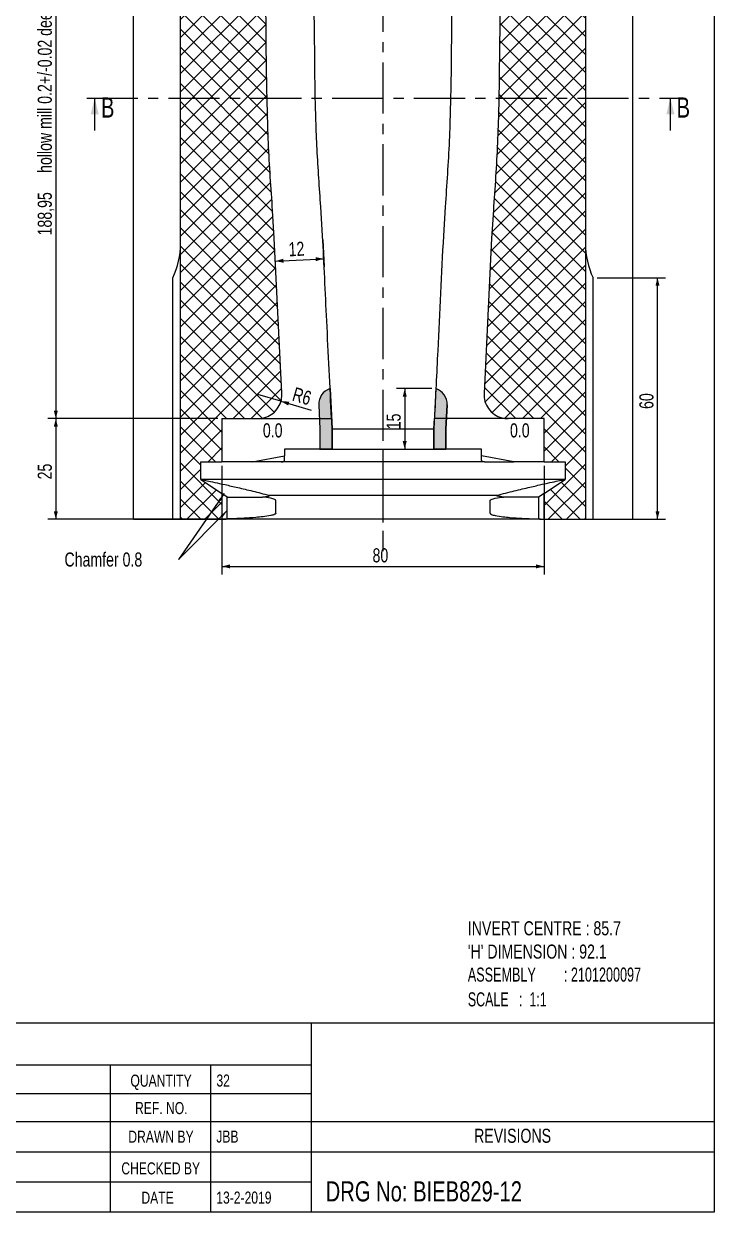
# Model space of a CAD drawing. Header units: millimetres. Extents: x 8 to 832, y 8 to 585.
# Drawn here: x 660.5 to 832, y 8 to 303.2 of the extents above; entities that cross this region are included whole.
import ezdxf

# ---------------------------------------------------------------- set-up
doc = ezdxf.new("R2010")
doc.units = ezdxf.units.MM
doc.linetypes.add('CENTERX2', pattern=[20.32, 12.7, -2.54, 2.54, -2.54])
for name, color, linetype in [('CENTERLINE', 4, 'CENTERX2'), ('DIMENSIONS', 2, 'Continuous'), ('HATCH', 3, 'Continuous'), ('TEXT', 2, 'Continuous')]:
    doc.layers.add(name, color=color, linetype=linetype)
doc.layers.add('OUTLINE', color=7, linetype='Continuous', lineweight=25)
doc.styles.add('SLDTEXTSTYLE0', font='TXT', dxfattribs={"width": 0.75})
doc.styles.add('SLDTEXTSTYLE1', font='TXT', dxfattribs={"width": 0.669643})
doc.styles.add('SLDTEXTSTYLE2', font='TXT', dxfattribs={"width": 0.660714})
doc.dimstyles.new('SLDDIMSTYLE2', dxfattribs={"dimtxt": 3.5, "dimasz": 2, "dimexe": 0, "dimexo": 0.0625, "dimgap": 0.875, "dimtad": 1, "dimrnd": 1e-09, "dimzin": 12, "dimdsep": 46, "dimtxsty": 'SLDTEXTSTYLE0', "dimsah": 1, "dimcen": 0.09, "dimadec": 0, "dimazin": 3, "dimtfac": 1, "dimtofl": 0, "dimtmove": 0, "dimatfit": 3, "dimfxl": 0, "dimfrac": 2, "dimtolj": 1, "dimtzin": 12, "dimarcsym": 0})
doc.dimstyles.new('SLDDIMSTYLE20', dxfattribs={"dimtxt": 3.5, "dimasz": 2, "dimexe": 0, "dimexo": 0.0625, "dimgap": 0.875, "dimtad": 1, "dimrnd": 1e-09, "dimzin": 12, "dimdsep": 46, "dimtxsty": 'SLDTEXTSTYLE0', "dimsah": 1, "dimcen": 0, "dimadec": 0, "dimazin": 3, "dimtfac": 1, "dimtofl": 0, "dimtmove": 0, "dimatfit": 3, "dimfxl": 0, "dimfrac": 2, "dimtolj": 1, "dimtzin": 12, "dimarcsym": 0})
doc.dimstyles.new('SLDDIMSTYLE21', dxfattribs={"dimtxt": 0.18, "dimasz": 2, "dimexe": 0, "dimexo": 0.0625, "dimgap": 0, "dimtad": 0, "dimtih": 1, "dimtoh": 1, "dimdec": 0, "dimrnd": 1e-09, "dimzin": 0, "dimdsep": 46, "dimtxsty": 'Standard', "dimsah": 1, "dimcen": 0.09, "dimadec": 0, "dimazin": 0, "dimtfac": 2, "dimtdec": 0, "dimtofl": 0, "dimtmove": 0, "dimatfit": 3, "dimfxl": 0, "dimfrac": 2, "dimtolj": 1, "dimtzin": 0, "dimarcsym": 0})

# ---------------------------------------------------------------- blocks, each defined once
blk = doc.blocks.new('_D_62')
at = {"layer": 'DIMENSIONS'}
for p, q in [((710.08, 394.07), (666.47, 394.07)), ((668.47, 394.07), (668.47, 205.12)), ((708.72, 205.12), (666.47, 205.12))]:
    blk.add_line(p, q, dxfattribs=at)
for points in [[(668.47, 394.07), (667.97, 392.07), (668.97, 392.07)], [(668.47, 205.12), (668.97, 207.12), (667.97, 207.12)]]:
    blk.add_solid(points, dxfattribs=at)
at = {"layer": 'DIMENSIONS', "char_height": 3.5, "attachment_point": 1, "rotation": 90, "style": 'SLDTEXTSTYLE0'}
for s, insert in [('hollow mill 0.2+/-0.02 deep at center', (663.96, 266.16)), ('188,95', (663.96, 250.63))]:
    blk.add_mtext(s, dxfattribs=dict(at, insert=insert))
blk = doc.blocks.new('_D_63')
at = {"layer": 'DIMENSIONS'}
for p, q in [((761.86, 212.57), (753.12, 212.57)), ((755.12, 212.57), (755.12, 197.57))]:
    blk.add_line(p, q, dxfattribs=at)
for points in [[(755.12, 212.57), (754.62, 210.57), (755.62, 210.57)], [(755.12, 197.57), (755.62, 199.57), (754.62, 199.57)]]:
    blk.add_solid(points, dxfattribs=at)
at = {"layer": 'DIMENSIONS', "insert": (750.61, 202.48), "char_height": 3.5, "attachment_point": 1, "rotation": 90, "style": 'SLDTEXTSTYLE0'}
blk.add_mtext('15', dxfattribs=at)
blk = doc.blocks.new('_D_68')
at = {"layer": 'DIMENSIONS'}
for p, q in [((685.3, 205.12), (666.47, 205.12)), ((668.47, 205.12), (668.47, 180.12)), ((748.72, 180.12), (666.47, 180.12))]:
    blk.add_line(p, q, dxfattribs=at)
for points in [[(668.47, 205.12), (667.97, 203.12), (668.97, 203.12)], [(668.47, 180.12), (668.97, 182.12), (667.97, 182.12)]]:
    blk.add_solid(points, dxfattribs=at)
at = {"layer": 'DIMENSIONS', "insert": (663.96, 190.03), "char_height": 3.5, "attachment_point": 1, "rotation": 90, "style": 'SLDTEXTSTYLE0'}
blk.add_mtext('25', dxfattribs=at)
blk = doc.blocks.new('_D_69')
at = {"layer": 'DIMENSIONS'}
for p, q in [((709.72, 193.4), (709.72, 166.41)), ((789.72, 193.4), (789.72, 166.41)), ((709.72, 168.41), (789.72, 168.41))]:
    blk.add_line(p, q, dxfattribs=at)
for points in [[(709.72, 168.41), (711.72, 167.91), (711.72, 168.91)], [(789.72, 168.41), (787.72, 168.91), (787.72, 167.91)]]:
    blk.add_solid(points, dxfattribs=at)
at = {"layer": 'DIMENSIONS', "insert": (747.13, 172.92), "char_height": 3.5, "attachment_point": 1, "style": 'SLDTEXTSTYLE0'}
blk.add_mtext('80', dxfattribs=at)
blk = doc.blocks.new('_D_71')
at = {"layer": 'DIMENSIONS'}
for p, q in [((734.77, 249.57), (735.1, 242.84)), ((723.01, 244.25), (735, 244.84))]:
    blk.add_line(p, q, dxfattribs=at)
for points in [[(735, 244.84), (732.98, 245.24), (733.03, 244.24)], [(723.01, 244.25), (725.04, 243.85), (724.99, 244.85)]]:
    blk.add_solid(points, dxfattribs=at)
at = {"layer": 'DIMENSIONS', "insert": (726.2, 248.92), "char_height": 3.5, "attachment_point": 1, "rotation": 2.8029, "style": 'SLDTEXTSTYLE0'}
blk.add_mtext('12', dxfattribs=at)
blk = doc.blocks.new('_D_72')
at = {"layer": 'DIMENSIONS'}
for q in [(718.63, 211.12), (731.89, 207.24)]:
    blk.add_line((724.39, 209.44), q, dxfattribs=at)
blk.add_solid([(724.39, 209.44), (726.17, 208.39), (726.45, 209.35)], dxfattribs=at)
at = {"layer": 'DIMENSIONS', "insert": (727.93, 213.02), "char_height": 3.5, "attachment_point": 1, "rotation": 343.719, "style": 'SLDTEXTSTYLE0'}
blk.add_mtext('R6', dxfattribs=at)
blk = doc.blocks.new('_D_75')
at = {"layer": 'DIMENSIONS'}
for p, q in [((802.9, 240.12), (819.91, 240.12)), ((817.91, 180.12), (817.91, 240.12)), ((809.42, 180.12), (819.91, 180.12))]:
    blk.add_line(p, q, dxfattribs=at)
for points in [[(817.91, 240.12), (817.41, 238.12), (818.41, 238.12)], [(817.91, 180.12), (818.41, 182.12), (817.41, 182.12)]]:
    blk.add_solid(points, dxfattribs=at)
at = {"layer": 'DIMENSIONS', "insert": (813.4, 207.53), "char_height": 3.5, "attachment_point": 1, "rotation": 90, "style": 'SLDTEXTSTYLE0'}
blk.add_mtext('60', dxfattribs=at)
blk = doc.blocks.new('SW_NOTE_0_10')
at = {"layer": 'TEXT', "color": 0, "insert": (-28.33, 1.76), "char_height": 3.5, "attachment_point": 1, "style": 'SLDTEXTSTYLE0'}
blk.add_mtext('Chamfer 0.8', dxfattribs=at)

msp = doc.modelspace()

# ---------------------------------------------------------------- hatches: boundary and pattern name
at = {"layer": 'HATCH'}
h = msp.add_hatch(dxfattribs=at)
h.set_pattern_fill('NET', color=256, angle=45, style=0)
edge = h.paths.add_edge_path(flags=0)
edge.add_arc((711.07848, 388.06771), 6, 6.5344995, 90)
edge.add_line((711.07848, 394.06771), (704.72, 394.06771))
edge.add_line((704.72, 394.06771), (704.72, 414.06771))
edge.add_line((704.72, 414.06771), (699.42882, 414.06771))
edge.add_line((699.42882, 414.06771), (699.42882, 345.57515))
edge.add_line((699.42882, 345.57515), (699.42882, 248.61028))
edge.add_line((699.42882, 248.61028), (699.42882, 180.11771))
edge.add_line((699.42882, 180.11771), (709.72, 180.11771))
edge.add_line((709.72, 180.11771), (709.72, 186.5513))
edge.add_spline(control_points=[(709.72, 186.5513), (708.84684, 187.13184), (707.97369, 187.71238), (707.10055, 188.29293), (706.66397, 188.5832), (706.2274, 188.87347), (705.79083, 189.16375), (705.35426, 189.45403), (704.91769, 189.7443), (704.48112, 190.03458)], knot_values=[0, 0, 0, 0, 0.003145597, 0.003145597, 0.003145597, 0.004718395, 0.004718395, 0.004718395, 0.006291193, 0.006291193, 0.006291193, 0.006291193], weights=[1, 1, 1, 1, 1, 1, 1, 1, 1, 1], degree=3, periodic=0)
edge.add_line((704.48112, 190.03458), (704.47707, 190.03692))
edge.add_line((704.47707, 190.03692), (704.47707, 194.39771))
edge.add_line((704.47707, 194.39771), (709.72, 194.39771))
edge.add_line((709.72, 194.39771), (709.72, 205.11771))
edge.add_line((709.72, 205.11771), (718.62985, 205.11771))
edge.add_arc((718.62985, 211.11771), 6, 270, 362.8028679)
edge.add_line((724.62267, 211.41111), (722.73436, 249.98092))
edge.add_arc((485.01908, 238.34277), 238, 2.8028679, 4.4470277)
edge.add_arc((1222.06607, 295.66403), 501.27261, 180.5968095, 184.4470277, ccw=False)
edge.add_line((720.82065, 290.44272), (720.32065, 338.44272))
edge.add_arc((640.67327, 337.61306), 79.6517, 0.5968095, 8.0851109)
edge.add_arc((830.42, 364.56771), 112, 180, 188.0851109, ccw=False)
edge.add_arc((505.92, 364.56771), 212.5, 0, 6.5344995)
h = msp.add_hatch(dxfattribs=at)
h.set_pattern_fill('NET', color=256, angle=45, style=0)
edge = h.paths.add_edge_path(flags=0)
edge.add_line((780.81015, 205.11771), (789.72, 205.11771))
edge.add_line((789.72, 205.11771), (789.72, 194.39771))
edge.add_line((789.72, 194.39771), (794.96293, 194.39771))
edge.add_line((794.96293, 194.39771), (794.96293, 190.03692))
edge.add_line((794.96293, 190.03692), (794.95888, 190.03458))
edge.add_spline(control_points=[(794.95888, 190.03458), (794.08574, 189.45402), (793.2126, 188.87347), (792.33945, 188.29293), (791.90288, 188.00265), (791.4663, 187.71238), (791.02973, 187.42211), (790.59315, 187.13184), (790.15658, 186.84157), (789.72, 186.5513)], knot_values=[0, 0, 0, 0, 0.003145597, 0.003145597, 0.003145597, 0.004718395, 0.004718395, 0.004718395, 0.006291193, 0.006291193, 0.006291193, 0.006291193], weights=[1, 1, 1, 1, 1, 1, 1, 1, 1, 1], degree=3, periodic=0)
edge.add_line((789.72, 186.5513), (789.72, 180.11771))
edge.add_line((789.72, 180.11771), (800.01118, 180.11771))
edge.add_line((800.01118, 180.11771), (800.01118, 248.61028))
edge.add_line((800.01118, 248.61028), (800.01118, 345.57515))
edge.add_line((800.01118, 345.57515), (800.01118, 414.06771))
edge.add_line((800.01118, 414.06771), (794.72, 414.06771))
edge.add_line((794.72, 414.06771), (794.72, 394.06771))
edge.add_line((794.72, 394.06771), (788.36152, 394.06771))
edge.add_arc((788.36152, 388.06771), 6, 90, 173.4655005)
edge.add_arc((993.52, 364.56771), 212.5, 173.4655005, 180)
edge.add_arc((669.02, 364.56771), 112, 351.9148891, 360, ccw=False)
edge.add_arc((858.76673, 337.61306), 79.6517, 171.9148891, 179.4031905)
edge.add_line((779.11935, 338.44272), (778.61935, 290.44272))
edge.add_arc((277.37393, 295.66403), 501.27261, 355.5529723, 359.4031905, ccw=False)
edge.add_arc((1014.42092, 238.34277), 238, 175.5529723, 177.1971321)
edge.add_line((776.70564, 249.98092), (774.81733, 211.41111))
edge.add_arc((780.81015, 211.11771), 6, 177.1971321, 270)
h = msp.add_hatch(dxfattribs=at)
h.set_pattern_fill('NET', color=256, angle=45, style=0)
edge = h.paths.add_edge_path(flags=0)
edge.add_line((780.81015, 205.11771), (789.72, 205.11771))
edge.add_line((789.72, 205.11771), (789.72, 194.39771))
edge.add_line((789.72, 194.39771), (794.96293, 194.39771))
edge.add_line((794.96293, 194.39771), (794.96293, 190.03692))
edge.add_line((794.96293, 190.03692), (794.95888, 190.03458))
edge.add_spline(control_points=[(794.95888, 190.03458), (794.08574, 189.45402), (793.2126, 188.87347), (792.33945, 188.29293), (791.90288, 188.00265), (791.4663, 187.71238), (791.02973, 187.42211), (790.59315, 187.13184), (790.15658, 186.84157), (789.72, 186.5513)], knot_values=[0, 0, 0, 0, 0.003145597, 0.003145597, 0.003145597, 0.004718395, 0.004718395, 0.004718395, 0.006291193, 0.006291193, 0.006291193, 0.006291193], weights=[1, 1, 1, 1, 1, 1, 1, 1, 1, 1], degree=3, periodic=0)
edge.add_line((789.72, 186.5513), (789.72, 180.11771))
edge.add_line((789.72, 180.11771), (800.01118, 180.11771))
edge.add_line((800.01118, 180.11771), (800.01118, 248.61028))
edge.add_line((800.01118, 248.61028), (800.01118, 345.57515))
edge.add_line((800.01118, 345.57515), (800.01118, 414.06771))
edge.add_line((800.01118, 414.06771), (794.72, 414.06771))
edge.add_line((794.72, 414.06771), (794.72, 394.06771))
edge.add_line((794.72, 394.06771), (788.36152, 394.06771))
edge.add_arc((788.36152, 388.06771), 6, 90, 173.4655005)
edge.add_arc((993.52, 364.56771), 212.5, 173.4655005, 180)
edge.add_arc((669.02, 364.56771), 112, 351.9148891, 360, ccw=False)
edge.add_arc((858.76673, 337.61306), 79.6517, 171.9148891, 179.4031905)
edge.add_line((779.11935, 338.44272), (778.61935, 290.44272))
edge.add_arc((277.37393, 295.66403), 501.27261, 355.5529723, 359.4031905, ccw=False)
edge.add_arc((1014.42092, 238.34277), 238, 175.5529723, 177.1971321)
edge.add_line((776.70564, 249.98092), (774.81733, 211.41111))
edge.add_arc((780.81015, 211.11771), 6, 177.1971321, 270)
h = msp.add_hatch(dxfattribs=at)
h.set_pattern_fill('NET', color=256, angle=45, style=0)
edge = h.paths.add_edge_path(flags=0)
edge.add_line((780.81015, 205.11771), (789.72, 205.11771))
edge.add_line((789.72, 205.11771), (789.72, 194.39771))
edge.add_line((789.72, 194.39771), (794.96293, 194.39771))
edge.add_line((794.96293, 194.39771), (794.96293, 190.03692))
edge.add_line((794.96293, 190.03692), (794.95888, 190.03458))
edge.add_spline(control_points=[(794.95888, 190.03458), (794.08574, 189.45402), (793.2126, 188.87347), (792.33945, 188.29293), (791.90288, 188.00265), (791.4663, 187.71238), (791.02973, 187.42211), (790.59315, 187.13184), (790.15658, 186.84157), (789.72, 186.5513)], knot_values=[0, 0, 0, 0, 0.003145597, 0.003145597, 0.003145597, 0.004718395, 0.004718395, 0.004718395, 0.006291193, 0.006291193, 0.006291193, 0.006291193], weights=[1, 1, 1, 1, 1, 1, 1, 1, 1, 1], degree=3, periodic=0)
edge.add_line((789.72, 186.5513), (789.72, 180.11771))
edge.add_line((789.72, 180.11771), (800.01118, 180.11771))
edge.add_line((800.01118, 180.11771), (800.01118, 248.61028))
edge.add_line((800.01118, 248.61028), (800.01118, 345.57515))
edge.add_line((800.01118, 345.57515), (800.01118, 414.06771))
edge.add_line((800.01118, 414.06771), (794.72, 414.06771))
edge.add_line((794.72, 414.06771), (794.72, 394.06771))
edge.add_line((794.72, 394.06771), (788.36152, 394.06771))
edge.add_arc((788.36152, 388.06771), 6, 90, 173.4655005)
edge.add_arc((993.52, 364.56771), 212.5, 173.4655005, 180)
edge.add_arc((669.02, 364.56771), 112, 351.9148891, 360, ccw=False)
edge.add_arc((858.76673, 337.61306), 79.6517, 171.9148891, 179.4031905)
edge.add_line((779.11935, 338.44272), (778.61935, 290.44272))
edge.add_arc((277.37393, 295.66403), 501.27261, 355.5529723, 359.4031905, ccw=False)
edge.add_arc((1014.42092, 238.34277), 238, 175.5529723, 177.1971321)
edge.add_line((776.70564, 249.98092), (774.81733, 211.41111))
edge.add_arc((780.81015, 211.11771), 6, 177.1971321, 270)
h = msp.add_hatch(color=256, dxfattribs=at)
edge = h.paths.add_edge_path(flags=0)
edge.add_arc((737.76861, 208.74826), 4, 107.2803801, 182.8028679)
edge.add_line((733.77339, 208.55267), (734.07, 202.49432))
edge.add_line((734.07, 202.49432), (734.07, 197.56771))
edge.add_line((734.07, 197.56771), (737.07, 197.56771))
edge.add_line((737.07, 197.56771), (737.07, 202.56771))
edge.add_line((737.07, 202.56771), (736.58042, 212.56771))
h = msp.add_hatch(color=256, dxfattribs=at)
edge = h.paths.add_edge_path(flags=0)
edge.add_line((765.37, 197.56771), (765.37, 202.49432))
edge.add_line((765.37, 202.49432), (765.66661, 208.55267))
edge.add_arc((761.67139, 208.74826), 4, 357.1971321, 432.7196199)
edge.add_line((762.85958, 212.56771), (762.37, 202.56771))
edge.add_line((762.37, 202.56771), (762.37, 197.56771))
edge.add_line((762.37, 197.56771), (765.37, 197.56771))

# ---------------------------------------------------------------- linework, layer by layer
at = {"layer": 'CENTERLINE'}
for p, q in [((749.72, 415.50938), (749.72, 176.84561)), ((676.12573, 284.73225), (823.10168, 284.73225)), ((749.72, 197.56771), (749.72, 172.17009))]:
    msp.add_line(p, q, dxfattribs=at)
at = {"layer": 'CENTERLINE', "linetype": 'Continuous'}
for p, q in [((678.12573, 276.73225), (678.12573, 284.73225)), ((821.10168, 276.73225), (821.10168, 284.73225))]:
    msp.add_line(p, q, dxfattribs=at)
at = {"layer": 'CENTERLINE'}
for points in [[(678.12573, 284.73225), (677.12573, 280.73225), (679.12573, 280.73225)], [(821.10168, 284.73225), (820.10168, 280.73225), (822.10168, 280.73225)]]:
    msp.add_solid(points, dxfattribs=at)
at = {"layer": 'OUTLINE'}
for p, q in [((832, 585), (832, 8)), ((687.74493, 180.11771), (687.74493, 414.05115)), ((811.69507, 414.05115), (811.69507, 180.11771)), ((699.42882, 248.61029), (699.42882, 345.57515)), ((800.01118, 345.57515), (800.01118, 248.61029)), ((720.82065, 290.44272), (720.32065, 338.44272)), ((779.11935, 338.44272), (778.61935, 290.44272)), ((734.72111, 250.56772), (734.26775, 257.72712)), ((765.17225, 257.72712), (764.71889, 250.56772)), ((722.73436, 249.98092), (722.30256, 256.79667)), ((777.13743, 256.79667), (776.70564, 249.98092)), ((699.42882, 180.11771), (699.42882, 248.61029)), ((724.62267, 211.41112), (722.73436, 249.98092)), ((776.70564, 249.98092), (774.81733, 211.41112)), ((800.01118, 248.61029), (800.01118, 180.11771)), ((697.53617, 180.11771), (697.53617, 240.11771)), ((801.90382, 180.11771), (801.90382, 240.11771)), ((736.58042, 212.56771), (737.07, 202.56771)), ((737.07, 202.56771), (736.58042, 212.56771)), ((762.85958, 212.56771), (762.37, 202.56771)), ((762.85958, 212.56771), (762.37, 202.56771)), ((733.77339, 208.55267), (734.07, 202.49432)), ((733.77339, 208.55267), (734.07, 202.49432)), ((765.66661, 208.55267), (765.37, 202.49432)), ((765.37, 202.49432), (765.66661, 208.55267)), ((709.72, 205.11771), (709.72, 194.39772)), ((709.72, 205.11771), (718.62985, 205.11771)), ((709.72, 205.11771), (736.94516, 205.11771)), ((736.94516, 205.11771), (737.07, 202.56772)), ((762.37, 202.56772), (762.49484, 205.11771)), ((789.72, 205.11771), (762.49484, 205.11771)), ((789.72, 205.11771), (780.81015, 205.11771)), ((789.72, 194.39772), (789.72, 205.11771)), ((734.07, 202.49432), (734.07, 197.56771)), ((734.07, 202.49432), (734.07, 197.56771)), ((737.07, 202.56772), (737.07, 197.56771)), ((737.07, 202.56772), (762.37, 202.56772)), ((737.07, 202.56771), (737.07, 197.56771)), ((737.07, 197.56771), (737.07, 202.56771)), ((762.37, 197.56771), (762.37, 202.56772)), ((762.37, 202.56771), (762.37, 197.56771)), ((762.37, 202.56771), (762.37, 197.56771)), ((765.37, 202.49432), (765.37, 197.56771)), ((765.37, 197.56771), (765.37, 202.49432)), ((717.22, 194.39772), (725.22, 195.89772)), ((737.07, 197.56771), (725.22, 197.56771)), ((725.22, 197.56771), (725.22, 195.89772)), ((734.07, 197.56771), (737.07, 197.56771)), ((734.07, 197.56771), (737.07, 197.56771)), ((737.07, 197.56771), (762.37, 197.56771)), ((765.37, 197.56771), (762.37, 197.56771)), ((774.22, 197.56771), (762.37, 197.56771)), ((762.37, 197.56771), (765.37, 197.56771)), ((774.22, 195.89772), (774.22, 197.56771)), ((782.22, 194.39772), (774.22, 195.89772)), ((704.47707, 190.03692), (704.47707, 194.39772)), ((704.47707, 194.39772), (709.72, 194.39772)), ((717.22, 194.39772), (709.72, 194.39772)), ((724.47252, 194.39772), (717.22, 194.39772)), ((724.99253, 194.39772), (724.47252, 194.39772)), ((728.68556, 194.39772), (724.99253, 194.39772)), ((734.43758, 194.39772), (728.68556, 194.39772)), ((741.68556, 194.39772), (734.43758, 194.39772)), ((749.72, 194.39772), (741.68556, 194.39772)), ((757.75444, 194.39772), (749.72, 194.39772)), ((765.00242, 194.39772), (757.75444, 194.39772)), ((770.75444, 194.39772), (765.00242, 194.39772)), ((774.44747, 194.39772), (770.75444, 194.39772)), ((774.96748, 194.39772), (774.44747, 194.39772)), ((774.96748, 194.39772), (782.22, 194.39772)), ((789.72, 194.39772), (782.22, 194.39772)), ((789.72, 194.39772), (794.96293, 194.39772)), ((794.96293, 194.39772), (794.96293, 190.03692)), ((704.48111, 190.03458), (704.47707, 190.03692)), ((794.96293, 190.03692), (704.47707, 190.03692)), ((794.96293, 190.03692), (794.95888, 190.03458)), ((711.055, 185.65771), (709.72, 186.54552)), ((709.72, 186.54552), (709.72, 180.11771)), ((721.44502, 186.09072), (777.99498, 186.09072)), ((789.72, 186.54552), (788.385, 185.65771)), ((789.72, 180.11771), (789.72, 186.54552)), ((711.055, 185.65771), (719.80645, 185.65771)), ((711.055, 180.20349), (711.055, 185.65771)), ((723.08682, 181.61772), (723.08682, 184.7917)), ((776.35318, 181.61772), (776.35318, 184.7917)), ((788.385, 185.65771), (779.63355, 185.65771)), ((788.385, 185.65771), (788.385, 180.20349)), ((687.74493, 180.11771), (697.53617, 180.11771)), ((697.53617, 180.11771), (699.42882, 180.11771)), ((699.42882, 180.11771), (709.72, 180.11771)), ((709.72, 180.11771), (710.555, 180.11771)), ((788.885, 180.11771), (710.555, 180.11771)), ((788.885, 180.11771), (789.72, 180.11771)), ((789.72, 180.11771), (800.01118, 180.11771)), ((800.01118, 180.11771), (801.90382, 180.11771)), ((801.90382, 180.11771), (811.69507, 180.11771)), ((832, 55), (429, 55)), ((732, 8), (732, 55)), ((732, 44.5), (579, 44.5)), ((682, 8), (682, 44.5)), ((707, 8), (707, 44.5)), ((579, 37.5), (732, 37.5)), ((519, 30.5), (832, 30.5)), ((579, 23), (732, 23)), ((732, 23), (832, 23)), ((732, 15.5), (519, 15.5)), ((832, 8), (8, 8))]:
    msp.add_line(p, q, dxfattribs=at)
at = {"layer": 'OUTLINE', "flags": 128}
for points in [[(704.48111, 190.03458), (708.84058, 187.13601), (709.72, 186.5513)], [(789.72, 186.5513), (791.8168, 187.94542), (794.95888, 190.03458)]]:
    msp.add_lwpolyline(points, dxfattribs=at)
at = {"layer": 'OUTLINE'}
for centre, radius, start, end in [((679.42882, 248.61028), 20, 334.872857, 0), ((820.01118, 248.61028), 20, 180, 205.127143), ((737.76861, 208.74826), 4, 107.2803801, 182.8028679), ((737.76861, 208.74826), 4, 107.2803801, 182.8028679), ((761.67139, 208.74826), 4, 357.1971321, 72.7196199), ((761.67139, 208.74826), 4, 357.1971321, 72.7196199), ((710.555, 181.61771), 1.5, 270, 289.4712206), ((788.885, 181.61771), 1.5, 250.5287794, 270)]:
    msp.add_arc(centre, radius, start, end, dxfattribs=at)
for points, knots in [([(732.82182, 290.56771), (732.70565, 301.71757), (732.53896, 317.71759), (732.37188, 333.71757), (732.32124, 338.56771)], [0, 0, 0, 0, 0.6968653897, 1, 1, 1, 1]), ([(767.11876, 338.56771), (766.99891, 327.08799), (766.83187, 311.088), (766.66526, 295.08799), (766.61818, 290.56771)], [0, 0, 0, 0, 0.71748302, 1, 1, 1, 1]), ([(722.30256, 256.79667), (721.91445, 262.39494), (721.13778, 273.59783), (720.9264, 284.82564), (720.82065, 290.44272)], [0, 0, 0, 0, 0.499717503, 1, 1, 1, 1]), ([(734.26775, 257.72712), (733.938, 262.497), (733.27823, 272.04086), (732.92199, 282.99713), (732.84025, 289.17475), (732.82182, 290.56771)], [0, 0, 0, 0, 0.436253829, 0.872883218, 1, 1, 1, 1]), ([(766.61818, 290.56771), (766.51518, 285.0913), (766.30907, 274.13228), (765.55134, 263.19756), (765.17225, 257.72712)], [0, 0, 0, 0, 0.499717694, 1, 1, 1, 1]), ([(778.61935, 290.44272), (778.51377, 284.83199), (778.3025, 273.60418), (777.52594, 262.40128), (777.13743, 256.79667)], [0, 0, 0, 0, 0.499717428, 1, 1, 1, 1]), ([(736.94516, 205.11771), (736.54824, 213.22736), (735.80676, 228.3773), (735.06556, 243.52736), (734.72111, 250.56772)], [0, 0, 0, 0, 0.5352922447, 1, 1, 1, 1]), ([(764.71889, 250.56772), (764.25303, 241.04541), (763.51184, 225.89534), (762.7703, 210.74542), (762.49484, 205.11771)], [0, 0, 0, 0, 0.628532644, 1, 1, 1, 1]), ([(718.62985, 205.11771), (719.30437, 205.18404), (720.65341, 205.31668), (722.45169, 206.35117), (723.80764, 207.87344), (724.56915, 209.65288), (724.60618, 210.86949), (724.62267, 211.41112)], [0, 0, 0, 0, 0.208226495, 0.416452542, 0.624680109, 0.832910311, 1, 1, 1, 1]), ([(774.81733, 211.41112), (774.85059, 210.73415), (774.91711, 209.3802), (775.86246, 207.53345), (777.31668, 206.10468), (779.05673, 205.25712), (780.27003, 205.16066), (780.81015, 205.11771)], [0, 0, 0, 0, 0.208233478, 0.41646679, 0.624698978, 0.832929088, 1, 1, 1, 1]), ([(724.47252, 194.39772), (724.53122, 194.39862), (724.61658, 194.39994), (724.75067, 194.4146), (724.84939, 194.43232), (724.94175, 194.45783), (725.03363, 194.49453), (725.19327, 194.59531), (725.31885, 194.91926), (725.22976, 195.3472), (725.22287, 195.73549), (725.22, 195.89772)], [0, 0, 0, 0, 0.0313287424, 0.0455610937, 0.0599330925, 0.0727638479, 0.0880665623, 0.1152776414, 0.2293141579, 0.678005871, 1, 1, 1, 1]), ([(774.96748, 194.39772), (774.90878, 194.39862), (774.82342, 194.39994), (774.68933, 194.4146), (774.59061, 194.43232), (774.49825, 194.45783), (774.40637, 194.49453), (774.24673, 194.59531), (774.12114, 194.91926), (774.21024, 195.3472), (774.21712, 195.73549), (774.22, 195.89772)], [0, 0, 0, 0, 0.03132874, 0.045561275, 0.059933079, 0.072763833, 0.08806678, 0.115277733, 0.229314228, 0.6780059, 1, 1, 1, 1]), ([(704.48111, 190.03458), (704.58594, 190.01264), (704.79559, 189.96877), (705.95923, 189.72242), (707.80975, 189.32515), (710.39647, 188.75561), (713.60362, 188.02396), (717.28758, 187.15159), (720.06138, 186.44379), (721.44502, 186.09072)], [0, 0, 0, 0, 0.134260681, 0.268520869, 0.415104354, 0.56168561, 0.708022238, 0.854353881, 1, 1, 1, 1]), ([(777.99498, 186.09072), (779.46888, 186.46635), (782.41676, 187.21762), (786.21163, 188.11093), (789.37873, 188.83056), (791.88249, 189.37945), (793.68519, 189.76633), (794.71335, 189.98298), (794.88588, 190.01924), (794.95888, 190.03458)], [0, 0, 0, 0, 0.15546955, 0.310948196, 0.455873378, 0.600801696, 0.74684251, 0.892884556, 1, 1, 1, 1]), ([(709.72, 186.54552), (709.72, 186.54577), (709.72, 186.54627), (709.72, 186.54964), (709.72, 186.5513)], [0, 0, 0, 0, 0.505627594, 1, 1, 1, 1]), ([(719.80645, 185.65771), (720.28784, 185.72647), (720.8825, 185.81141), (721.53625, 185.93234), (721.57806, 186.01186), (721.57651, 186.02508), (721.56919, 186.03669), (721.55738, 186.04706), (721.539, 186.05831), (721.5007, 186.0754), (721.46827, 186.08432), (721.44502, 186.09072)], [0, 0, 0, 0, 0.754839137, 0.932438761, 0.94445941, 0.952405865, 0.957968591, 0.963572167, 0.968551909, 0.977455274, 1, 1, 1, 1]), ([(779.63355, 185.65771), (779.15217, 185.72647), (778.55752, 185.81141), (777.90374, 185.93234), (777.86195, 186.01186), (777.86348, 186.02508), (777.87082, 186.03669), (777.88261, 186.04706), (777.901, 186.05831), (777.9393, 186.0754), (777.97173, 186.08432), (777.99498, 186.09072)], [0, 0, 0, 0, 0.75483962, 0.932439152, 0.944459804, 0.952406218, 0.957969234, 0.963572639, 0.968552158, 0.977456023, 1, 1, 1, 1]), ([(789.72, 186.5513), (789.72, 186.54963), (789.72, 186.54625), (789.72, 186.54576), (789.72, 186.54552)], [0, 0, 0, 0, 0.4948511235, 1, 1, 1, 1]), ([(723.08682, 184.7917), (723.08583, 184.80331), (723.08353, 184.83023), (723.06073, 184.8779), (722.97994, 184.96926), (722.56495, 185.1897), (721.44282, 185.44027), (720.46861, 185.56972), (719.80645, 185.65771)], [0, 0, 0, 0, 0.00722474, 0.016754194, 0.034288015, 0.094796527, 0.38474696, 1, 1, 1, 1]), ([(776.35318, 184.7917), (776.35417, 184.80331), (776.35647, 184.83023), (776.37927, 184.8779), (776.46006, 184.96927), (776.87506, 185.1897), (777.99717, 185.44028), (778.97139, 185.56972), (779.63355, 185.65771)], [0, 0, 0, 0, 0.007224753, 0.016754169, 0.034287827, 0.094796723, 0.384746637, 1, 1, 1, 1]), ([(723.08682, 181.61772), (723.08583, 181.6061), (723.08354, 181.57918), (723.06072, 181.53151), (722.97996, 181.44013), (722.56479, 181.21966), (720.82102, 180.83398), (718.05867, 180.55722), (715.04958, 180.35778), (712.79599, 180.25959), (711.37839, 180.21236), (711.055, 180.20349), (711.055, 180.20349), (711.055, 180.20349)], [0, 0, 0, 0, 0.001147699, 0.00266045, 0.005444973, 0.015052886, 0.061094125, 0.244575453, 0.427705234, 0.615576132, 0.805184441, 0.999993389, 1, 1, 1, 1]), ([(776.35318, 181.61772), (776.35417, 181.6061), (776.35646, 181.57918), (776.37928, 181.53151), (776.46004, 181.44013), (776.87522, 181.21966), (778.61896, 180.83397), (781.38133, 180.55723), (784.39041, 180.35778), (786.64401, 180.25959), (788.06161, 180.21236), (788.385, 180.20349), (788.385, 180.20349), (788.385, 180.20349)], [0, 0, 0, 0, 0.001147701, 0.002660446, 0.005444944, 0.01505292, 0.061094082, 0.244575412, 0.427705196, 0.615576133, 0.805184444, 0.999993389, 1, 1, 1, 1])]:
    msp.add_open_spline(points, degree=3, knots=knots, dxfattribs=at)

# ---------------------------------------------------------------- block references
at = {"layer": 'TEXT'}
msp.add_blockref('SW_NOTE_0_10', (698.93711, 170.1223), dxfattribs=at)

# ---------------------------------------------------------------- texts
at = {"layer": 'CENTERLINE', "char_height": 5, "attachment_point": 1, "style": 'SLDTEXTSTYLE0'}
for insert in [(679.6731, 284.903), (822.64905, 284.903)]:
    msp.add_mtext('B', dxfattribs=dict(at, insert=insert))
at = {"layer": 'TEXT'}
for s, insert, char_height, attachment_point, style in [('0.0', (719.8892, 203.95952), 3.5, 1, 'SLDTEXTSTYLE0'), ('0.0', (781.27213, 203.95952), 3.5, 1, 'SLDTEXTSTYLE0'), ('INVERT CENTRE : 85.7', (770.79356, 80.27813), 3.5, 1, 'SLDTEXTSTYLE0'), ("'H' DIMENSION : 92.1", (770.79356, 74.49411), 3.5, 1, 'SLDTEXTSTYLE0'), ('ASSEMBLY        : 2101200097', (770.79356, 68.77573), 3.5, 1, 'SLDTEXTSTYLE1'), ('SCALE   :  1:1', (770.79356, 62.62883), 3.5, 1, 'SLDTEXTSTYLE2'), ('QUANTITY', (694.5986, 42.17706), 3, 2, 'SLDTEXTSTYLE0'), ('32', (708.35518, 42.21082), 3, 1, 'SLDTEXTSTYLE0'), ('REF. NO.', (694.66102, 35.36548), 3, 2, 'SLDTEXTSTYLE0'), ('DRAWN BY', (694.57977, 28.25594), 3, 2, 'SLDTEXTSTYLE0'), ('JBB', (708.31932, 28.2897), 3, 1, 'SLDTEXTSTYLE0'), ('REVISIONS', (781.91901, 28.73986), 3.5, 2, 'SLDTEXTSTYLE0'), ('CHECKED BY', (694.51608, 20.39389), 3, 2, 'SLDTEXTSTYLE0'), ('DRG No: BIEB829-12', (735.47964, 15.68362), 5, 1, 'SLDTEXTSTYLE0'), ('DATE', (693.72916, 13.10084), 3, 2, 'SLDTEXTSTYLE0'), ('13-2-2019', (708.31932, 13.1346), 3, 1, 'SLDTEXTSTYLE0')]:
    msp.add_mtext(s, dxfattribs=dict(at, insert=insert, char_height=char_height, attachment_point=attachment_point, style=style))

# ---------------------------------------------------------------- dimensions: what is measured, and where the dimension line sits
at = {"layer": 'DIMENSIONS'}
dim = msp.add_linear_dim(base=(668.4697, 205.11771), p1=(711.07848, 394.06771), p2=(709.72, 205.11771), angle=90, text='<> hollow mill 0.2+/-0.02 deep at center', dimstyle='SLDDIMSTYLE2', dxfattribs=at)
dim.commit()
dim.dimension.update_dxf_attribs({"geometry": '_D_62', "text_midpoint": (668.4697, 299.59271), "dimtype": 160})
for base, p1, p2, angle, picture, middle in [((735.00172, 244.83606), (722.73436, 249.98092), (734.72111, 250.56771), 2.8028679, '_D_71', (729.00835, 244.54263)), ((817.91017, 240.11771), (808.42368, 180.11771), (801.90382, 240.11771), 90, '_D_75', (817.91017, 210.11771)), ((755.11954, 197.56771), (762.85958, 212.56771), (762.37, 197.56771), 90, '_D_63', (755.11954, 205.06771)), ((668.4697, 180.11771), (749.72, 205.11771), (749.72, 180.11771), 90, '_D_68', (668.4697, 192.61771))]:
    dim = msp.add_linear_dim(base=base, p1=p1, p2=p2, angle=angle, dimstyle='SLDDIMSTYLE2', dxfattribs=at)
    dim.commit()
    dim.dimension.update_dxf_attribs({"geometry": picture, "text_midpoint": middle, "dimtype": 160})
dim = msp.add_radius_dim(center=(718.62985, 211.11771), mpoint=(724.38924, 209.43563), dimstyle='SLDDIMSTYLE20', dxfattribs=at)
dim.commit()
dim.dimension.update_dxf_attribs({"geometry": '_D_72', "text_midpoint": (729.59979, 207.91384), "dimtype": 164})
dim = msp.add_linear_dim(base=(789.72, 168.40572), p1=(709.72, 194.39771), p2=(789.72, 194.39771), dimstyle='SLDDIMSTYLE2', dxfattribs=at)
dim.commit()
dim.dimension.update_dxf_attribs({"geometry": '_D_69', "text_midpoint": (749.72, 168.40572), "dimtype": 160})

# ---------------------------------------------------------------- leaders
at = {"layer": 'TEXT'}
for points in [[(710.29894, 186.48851), (698.93711, 170.1223)], [(711.055, 182.27875), (698.93711, 170.1223)]]:
    msp.add_leader(points, dimstyle='SLDDIMSTYLE21', dxfattribs=at)

doc.saveas('drawing.dxf')
